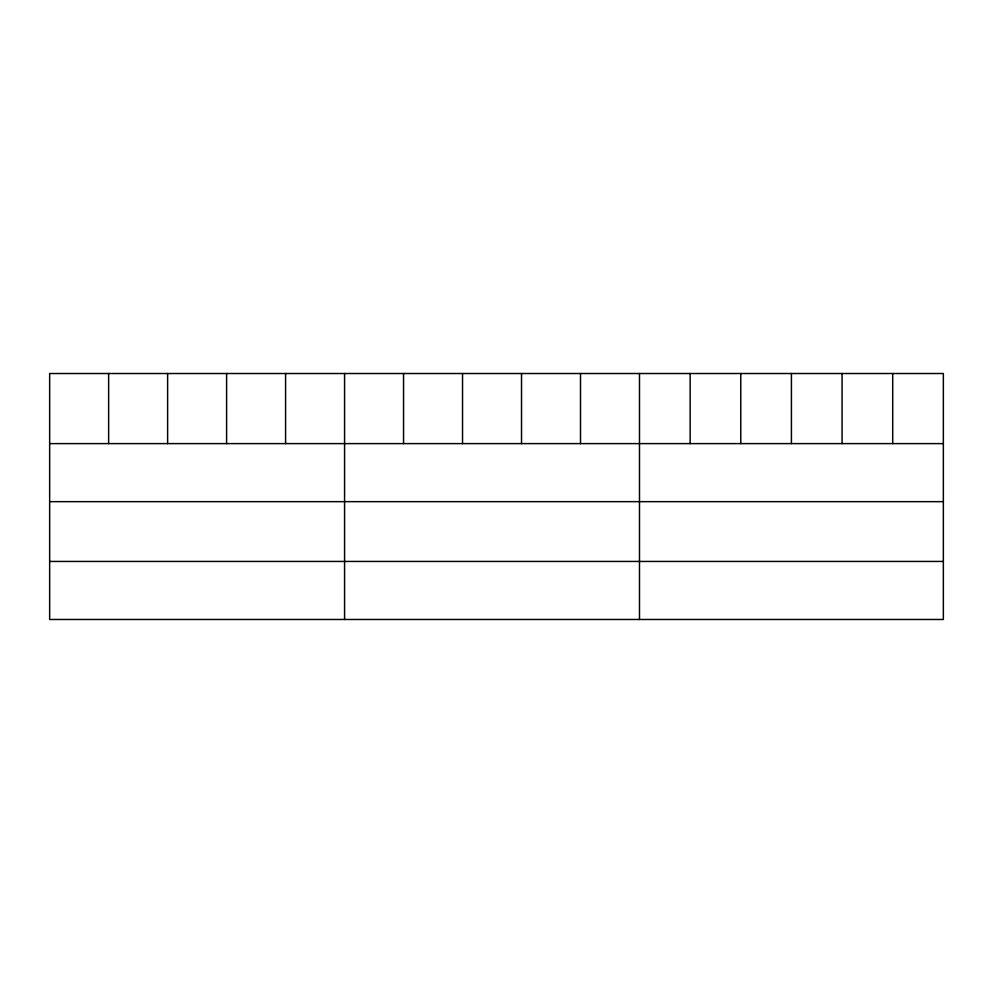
<?xml version="1.0" encoding="UTF-8"?>
<svg xmlns="http://www.w3.org/2000/svg" width="993" height="993" viewBox="0 0 993 993"><rect width="100%" height="100%" fill="white"/><g stroke="black" fill="none" stroke-linecap="round" stroke-linejoin="round"><path stroke-width="1.49" d="M943.35 501.651L943.35 373.517L49.65 373.517L49.65 619.483L943.35 619.483L943.35 501.651L49.65 501.651M49.65 443.61L943.35 443.61M49.65 561.442L943.35 561.442M892.707 373.517L892.707 443.61M842.064 373.517L842.064 443.61M791.421 373.517L791.421 443.61M740.778 373.517L740.778 443.61M690.135 373.517L690.135 443.61M639.492 373.517L639.492 619.483M580.508 373.517L580.508 443.61M521.524 373.517L521.524 443.61M462.539 373.517L462.539 443.61M403.555 373.517L403.555 443.61M344.571 373.517L344.571 619.483M285.587 373.517L285.587 443.61M226.603 373.517L226.603 443.61M167.618 373.517L167.618 443.61M108.634 373.517L108.634 443.61"/></g></svg>
